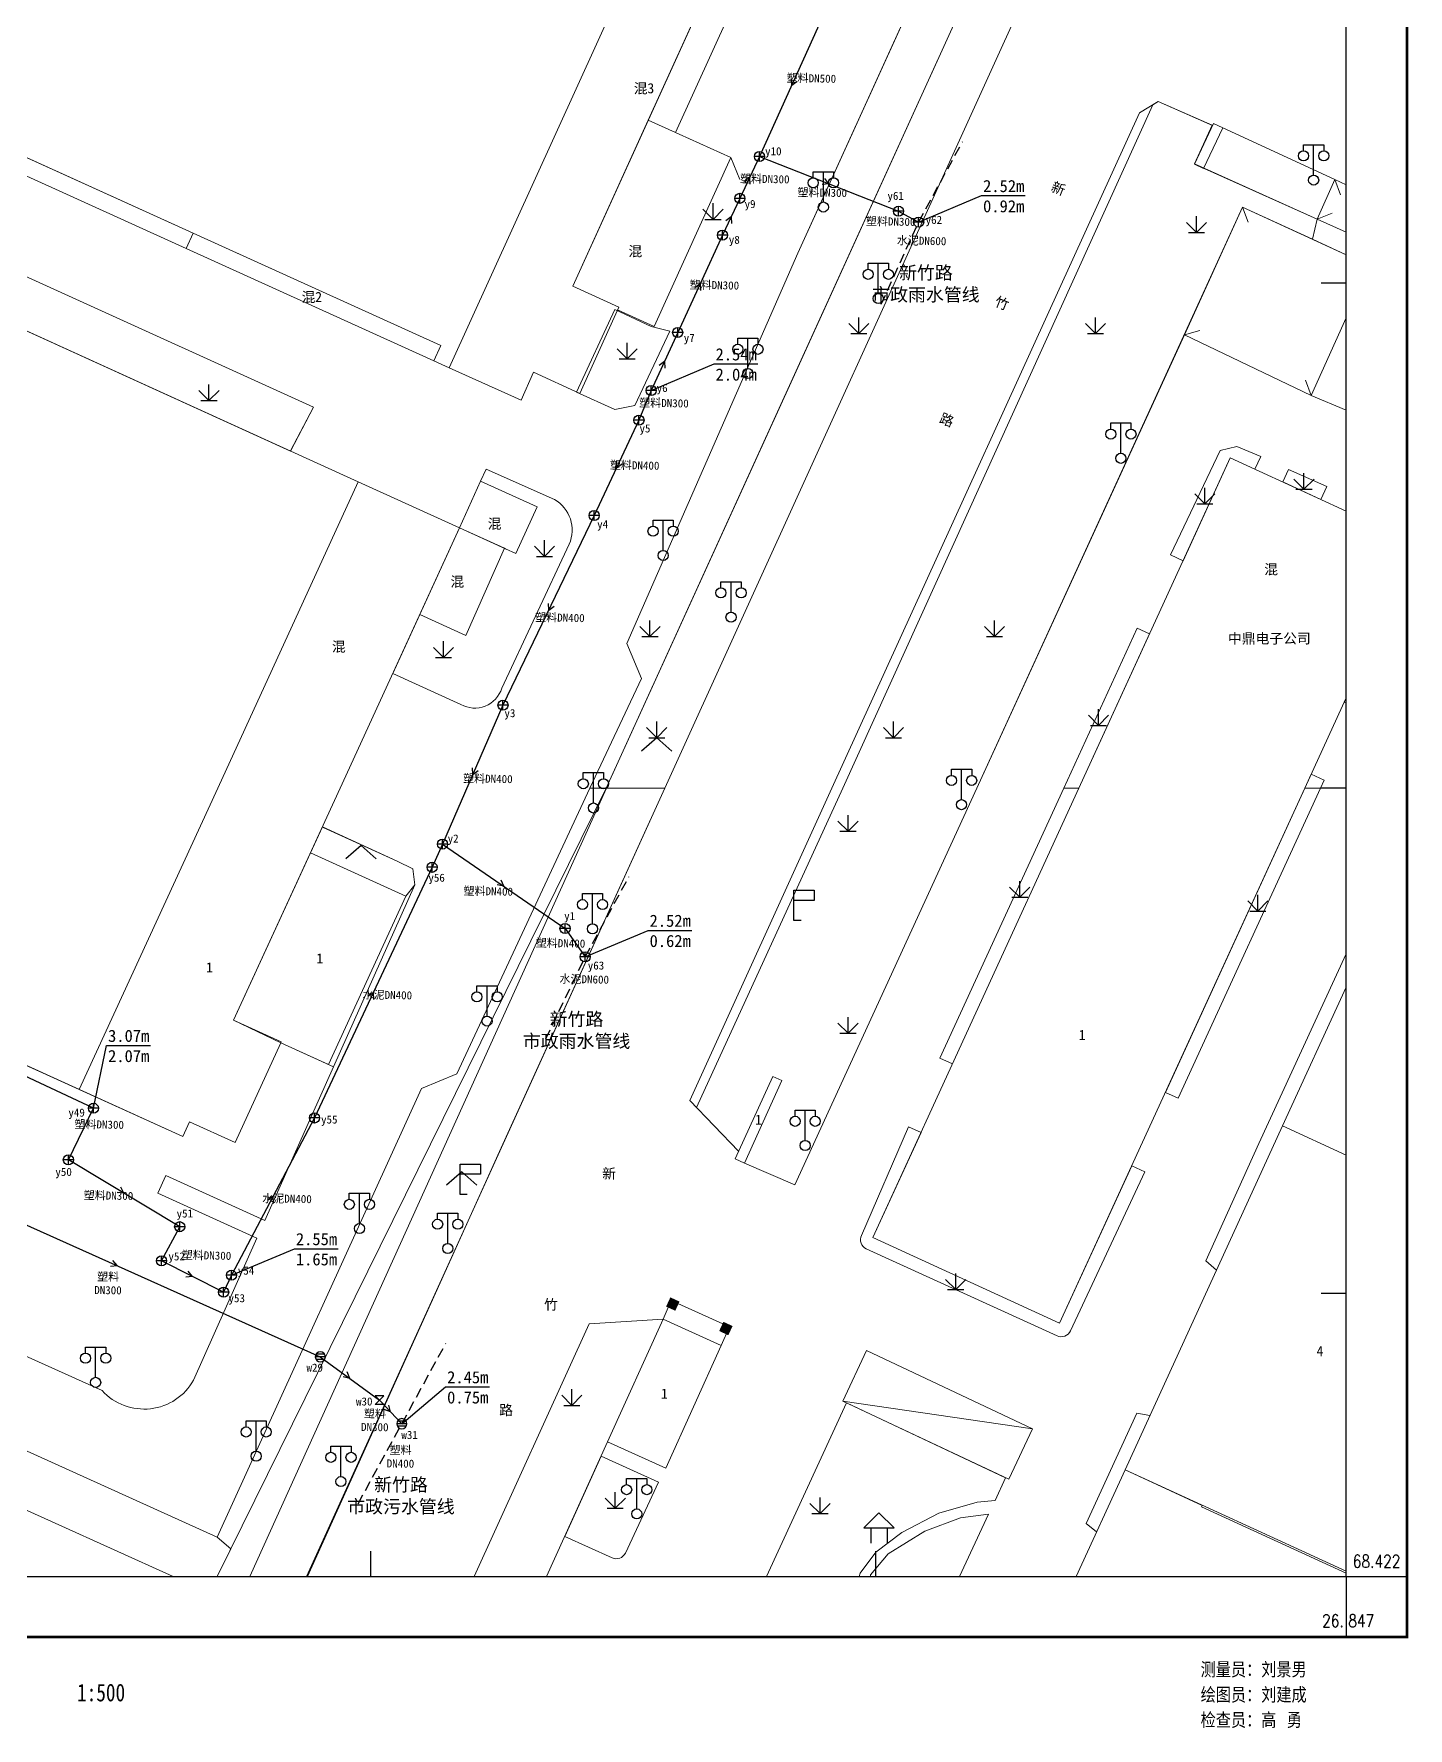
# Model space of a CAD drawing. Extents: x 26591 to 26853, y 68406 to 68763.
# Drawn here: x 26716.7 to 26852.7, y 68407 to 68574.7 of the extents above; entities that cross this region are included whole.
import ezdxf
from ezdxf.enums import TextEntityAlignment as Align

# ---------------------------------------------------------------- set-up
doc = ezdxf.new("R2010")
doc.units = 0
doc.header["$LTSCALE"] = 0.5
doc.linetypes.add('X5', pattern=[3, 2, -1])
doc.layers.get('0').update_dxf_attribs({"linetype": 'CONTINUOUS'})
for name, color, linetype in [('DX', 251, 'CONTINUOUS'), ('TK', 7, 'CONTINUOUS'), ('WS', 1, 'CONTINUOUS'), ('WSZDH', 246, 'CONTINUOUS'), ('WSZJ', 6, 'CONTINUOUS'), ('YS', 5, 'CONTINUOUS'), ('YSZDH', 160, 'CONTINUOUS'), ('YSZJ', 180, 'CONTINUOUS')]:
    doc.layers.add(name, color=color, linetype=linetype)
doc.styles.add('HZ', font='rs.shx', dxfattribs={"width": 0.8, "bigfont": 'hztxt.shx'})
doc.styles.add('宋体', font='')
doc.styles.get('宋体').set_extended_font_data('SimSun')

# ---------------------------------------------------------------- blocks, each defined once
blk = doc.blocks.new('352101')
for p, q in [((-1, 2.9), (-1, 3.5)), ((-1, 3.5), (1, 3.5)), ((0, 0.5), (0, 3.5)), ((1, 3.5), (1, 2.9))]:
    blk.add_line(p, q)
for centre in [(-1, 2.4), (1, 2.4), (0, 0)]:
    blk.add_circle(centre, 0.5)
blk = doc.blocks.new('953011')
for p, q in [((-1, 1), (0, 0)), ((-0.8, 0), (0.8, 0)), ((0, 0), (0, 1.6)), ((0, 0), (1, 1))]:
    blk.add_line(p, q)
blk = doc.blocks.new('943001')
for p, q in [((0, 0), (-1.5, -1.32)), ((1.5, -1.32), (0, 0))]:
    blk.add_line(p, q)
blk = doc.blocks.new('GC076')
for p, q in [((0, 3), (2, 3)), ((0, 0), (0, 3)), ((2, 2), (0, 2)), ((2, 3), (2, 2)), ((0.7, 0), (0, 0))]:
    blk.add_line(p, q)
blk = doc.blocks.new('gc100')
for p, q in [((0, 3), (-1.5, 1.5)), ((1.5, 1.5), (0, 3)), ((-1.5, 1.5), (1.5, 1.5)), ((-0.8, 1.5), (-0.8, 0)), ((0.8, 1.5), (0.8, 0))]:
    blk.add_line(p, q)
blk = doc.blocks.new('GC002')
at = {"const_width": 1}
blk.add_lwpolyline([(-0.5, 0), (0.5, 0)], dxfattribs=at)
blk = doc.blocks.new('A$C697D6A6E')
at = {"linetype": 'Continuous'}
for p, q in [((2, 1), (0, 1)), ((1, 0), (1, 2))]:
    blk.add_line(p, q, dxfattribs=at)
blk.add_circle((1, 1), 1)
blk = doc.blocks.new('YSJ')
at = {"linetype": 'Continuous'}
blk.add_blockref('A$C697D6A6E', (-1, -1), dxfattribs=at)
blk = doc.blocks.new('PSYJ')
at = {"linetype": 'Continuous'}
for p, q in [((0.87, 0.5), (-0.87, 0.5)), ((1, 0), (-1, 0)), ((0.87, -0.5), (-0.87, -0.5))]:
    blk.add_line(p, q, dxfattribs=at)
at = {"linetype": 'Continuous', "flags": 128}
blk.add_lwpolyline([(-1, 0, 1), (1, 0, 1), (-1, 0, 1.572674)], format="xyb", dxfattribs=at)
blk = doc.blocks.new('A$C5EF8434D')
at = {"layer": 'WS', "linetype": 'Continuous'}
for p, q in [((0.87, 0.87), (0, 0.87)), ((0, 0.87), (0.87, 0)), ((0, 0), (0.87, 0.87)), ((0.87, 0), (0, 0))]:
    blk.add_line(p, q, dxfattribs=at)
blk = doc.blocks.new('新块')
at = {"layer": 'WS', "linetype": 'Continuous'}
for q in [(28733.01, 66304.67, 2.88), (28733, 66303.77, 2.88)]:
    blk.add_line((28732.11, 66304.24, 2.88), q, dxfattribs=at)
blk = doc.blocks.new('新块1')
at = {"layer": 'YS', "linetype": 'Continuous'}
for q in [(31357.87, 73630.72), (31358.74, 73630.74)]:
    blk.add_line((31358.33, 73629.91, 2.48), q, dxfattribs=at)

msp = doc.modelspace()

# ---------------------------------------------------------------- linework, layer by layer
at = {"layer": 'DX', "color": 8, "linetype": 'Continuous', "lineweight": 18}
for p, q in [((26773.31, 68500), (26846.56, 68661)), ((26813.13, 68598.83), (26792.26, 68552.94)), ((26845.41, 68560.23), (26845.98, 68558.73)), ((26836.29, 68557.52), (26836.86, 68556.03)), ((26843.67, 68556.33), (26845.17, 68556.9)), ((26792.26, 68552.94), (26775.35, 68514.31)), ((26830.53, 68544.87), (26832.07, 68545.31)), ((26843.08, 68538.88), (26842.53, 68540.38)), ((26775.35, 68514.31), (26776.79, 68510.84)), ((26776.79, 68510.84), (26771.69, 68500)), ((26771.69, 68500), (26773.31, 68500)), ((26815.51, 68436.6), (26796.72, 68439.33))]:
    msp.add_line(p, q, dxfattribs=at)
at = {"layer": 'DX', "color": 8, "linetype": 'Continuous', "lineweight": 18, "flags": 128}
for points in [[(26792.26, 68552.94), (26844.12, 68666.83), (26831.48, 68672.63), (26721.93, 68722.28)], [(26846.56, 68661), (26791.62, 68540.2), (26773.31, 68500), (26779.1, 68500), (26846.56, 68648.32)], [(26773.31, 68500), (26791.62, 68540.2), (26846.56, 68661)], [(26779.1, 68500), (26846.56, 68648.32)], [(26787.39, 68580.81), (26780.15, 68564.91)], [(26698.71, 68568.38), (26731.73, 68553.42)], [(26795.64, 68500), (26826.08, 68566.84), (26827.95, 68567.97), (26833.33, 68565.59)], [(26827.42, 68567.65), (26796.74, 68500)], [(26834.33, 68565.37), (26845.41, 68560.23)], [(26785.64, 68562.41), (26786.54, 68560.23)], [(26689.01, 68557.54), (26691.8, 68561.57), (26744.33, 68537.71), (26742.07, 68533.38)], [(26843.67, 68556.33), (26831.52, 68561.77)], [(26846.56, 68559.71), (26845.41, 68560.23), (26843.67, 68556.33), (26846.56, 68555.04)], [(26846.56, 68552.8), (26836.29, 68557.52), (26830.53, 68544.87), (26843.08, 68538.88), (26846.56, 68546.57)], [(26846.56, 68555.04), (26843.67, 68556.33), (26843.2, 68554.35), (26846.56, 68552.8)], [(26792.26, 68552.94), (26775.35, 68514.31), (26776.79, 68510.84), (26771.69, 68500)], [(26777.76, 68545.71), (26779.59, 68545.22), (26776.15, 68537.88), (26774.16, 68537.48), (26770.38, 68539.2)], [(26846.56, 68546.57), (26843.08, 68538.88), (26846.56, 68537.43)], [(26810, 68500), (26830.53, 68544.87)], [(26846.56, 68537.43), (26843.08, 68538.88)], [(26838.1, 68532.82), (26835.71, 68533.81), (26834.07, 68533.41), (26829.16, 68523.08), (26830.4, 68522.51)], [(26838.1, 68532.82), (26837.52, 68531.57)], [(26844.63, 68529.85), (26840.85, 68531.53), (26840.28, 68530.31)], [(26844.63, 68529.85), (26844.04, 68528.58)], [(26825.86, 68515.84), (26818.59, 68500)], [(26825.86, 68515.84), (26827.08, 68515.28)], [(26846.56, 68508.95), (26846.36, 68508.51), (26846.56, 68508.42)], [(26846.56, 68508.42), (26846.36, 68508.51)], [(26843.09, 68501.39), (26844.38, 68500.8), (26844.01, 68500)], [(26659.67, 68500), (26664.34, 68497.86), (26697.35, 68482.86), (26696.64, 68481.31), (26721.15, 68470.17), (26734.85, 68500)], [(26734.85, 68500), (26721.15, 68470.17), (26731.39, 68465.52), (26732.06, 68466.97), (26736.58, 68464.92), (26741.11, 68474.79), (26736.42, 68477.03), (26746.97, 68500)], [(26773.31, 68500), (26734.8, 68421.98)], [(26743.63, 68421.98), (26779.1, 68500), (26773.31, 68500), (26734.8, 68421.98)], [(26738.04, 68421.98), (26773.34, 68500)], [(26762.76, 68464.03), (26779.1, 68500)], [(26795.64, 68500), (26781.6, 68469.09), (26786.39, 68464.06)], [(26782.24, 68468.41), (26796.74, 68500)], [(26796.74, 68500), (26782.24, 68468.41)], [(26786.98, 68462.9), (26791.98, 68460.74), (26810, 68500)], [(26820.08, 68500), (26799.71, 68455.53), (26818.19, 68447.04), (26842.46, 68500)], [(26818.59, 68500), (26806.34, 68473.29), (26807.58, 68472.72)], [(26818.59, 68500), (26806.34, 68473.29), (26807.58, 68472.72)], [(26828.66, 68469.89), (26829.93, 68469.31), (26844.01, 68500)], [(26846.56, 68483.61), (26837.91, 68464.83), (26835.26, 68458.99), (26832.67, 68453.23), (26833.71, 68452.28)], [(26846.56, 68480.32), (26840.26, 68466.57), (26846.56, 68463.68)], [(26846.56, 68463.68), (26840.26, 68466.57), (26824.66, 68432.52), (26846.56, 68422.49)], [(26743.73, 68421.98), (26762.76, 68464.03)], [(26789.16, 68421.98), (26797.08, 68439.16)], [(26798.34, 68421.98), (26798.44, 68422.29), (26800, 68424.38), (26802.57, 68426.33), (26806.24, 68428.26), (26810.03, 68429.34), (26811.79, 68429.5), (26812.84, 68431.75), (26797.08, 68439.16), (26789.16, 68421.98)], [(26689.52, 68421.98), (26694.18, 68432.22), (26693.09, 68432.8), (26695.36, 68437.81), (26730.45, 68421.98)], [(26689.52, 68421.98), (26694.18, 68432.22), (26693.09, 68432.8), (26695.36, 68437.81), (26730.45, 68421.98)], [(26827.13, 68437.91), (26825.83, 68438.13), (26820.82, 68427.22), (26821.84, 68426.4)], [(26812.84, 68431.75), (26811.79, 68429.5), (26810.03, 68429.34), (26806.24, 68428.26), (26802.57, 68426.33), (26800, 68424.38), (26798.44, 68422.29), (26798.34, 68421.98)], [(26819.82, 68421.98), (26824.66, 68432.52), (26832.31, 68429.02), (26832.24, 68428.87), (26846.56, 68422.3)], [(26799.45, 68421.98), (26799.47, 68422.15), (26801.22, 68424.21), (26804.86, 68426.47), (26808.39, 68427.77), (26811.16, 68428.15), (26808.29, 68421.98)], [(26808.29, 68421.98), (26811.16, 68428.15), (26808.39, 68427.77), (26804.86, 68426.47), (26801.22, 68424.21), (26799.47, 68422.15), (26799.45, 68421.98)]]:
    msp.add_lwpolyline(points, dxfattribs=at)
for points in [[(26674.12, 68592.86), (26670.34, 68584.53), (26674.93, 68582.45), (26673.69, 68579.72), (26681.95, 68575.98), (26682.63, 68577.49), (26756.94, 68543.82), (26756.25, 68542.3), (26757.76, 68541.62), (26783.07, 68597.24), (26779.83, 68598.72), (26781.9, 68603.27), (26709.86, 68636.05), (26707.91, 68631.74), (26699.7, 68635.47), (26697.76, 68631.19), (26697.34, 68631.38), (26689.87, 68614.9), (26690.75, 68614.5), (26687.35, 68607.01), (26686.47, 68607.41), (26678.9, 68590.7)], [(26757.76, 68541.62), (26764.88, 68538.41), (26766.1, 68541.16), (26770.69, 68539.08), (26774.56, 68547.62), (26770, 68549.7), (26788.32, 68589.98), (26792.83, 68587.93), (26796.74, 68596.52), (26781.9, 68603.27), (26779.83, 68598.72), (26783.07, 68597.24)], [(26801.32, 68592.08), (26801.64, 68593.84), (26799.88, 68596.68), (26784.55, 68603.63), (26783.96, 68602.33), (26796.74, 68596.52), (26792.83, 68587.93), (26788.32, 68589.98), (26777.47, 68566.13), (26780.15, 68564.91), (26787.39, 68580.81), (26789.45, 68579.88), (26791.4, 68579.06), (26794.32, 68579.47), (26795.99, 68580.54)], [(26699.39, 68569.9), (26698.71, 68568.38), (26731.73, 68553.42), (26732.42, 68554.93)], [(26770, 68549.7), (26774.56, 68547.62), (26774.44, 68547.35), (26778.04, 68545.71), (26785.64, 68562.41), (26777.47, 68566.13)], [(26831.52, 68561.77), (26832.44, 68561.35), (26834.33, 68565.37), (26833.41, 68565.78)], [(26691.8, 68561.57), (26688.99, 68557.51), (26742.06, 68533.36), (26744.33, 68537.71)], [(26732.42, 68554.93), (26731.73, 68553.42), (26756.25, 68542.3), (26756.94, 68543.82)], [(26770.38, 68539.2), (26774.16, 68537.48), (26776.15, 68537.88), (26779.59, 68545.22), (26777.76, 68545.71), (26774.16, 68547.39)], [(26835.07, 68532.7), (26837.52, 68531.57), (26838.1, 68532.82), (26835.71, 68533.81), (26834.07, 68533.41), (26829.16, 68523.08), (26830.4, 68522.51)], [(26840.85, 68531.53), (26840.28, 68530.31), (26844.04, 68528.58), (26844.63, 68529.85)], [(26760.88, 68530.39), (26766.46, 68527.84), (26764.36, 68523.22), (26763.33, 68523.69), (26758.78, 68525.76)], [(26758.78, 68525.76), (26763.23, 68523.74), (26759.42, 68515.1), (26754.87, 68517.18)], [(26818.59, 68500), (26825.86, 68515.84), (26827.08, 68515.28), (26820.08, 68500)], [(26844.01, 68500), (26844.38, 68500.8), (26843.09, 68501.39), (26842.46, 68500)], [(26844.01, 68500), (26829.93, 68469.31), (26828.66, 68469.89), (26842.46, 68500)], [(26745.21, 68496.16), (26752.62, 68492.77), (26754.18, 68492.01), (26754.38, 68490.43), (26753.48, 68489.32), (26744.04, 68493.61)], [(26744.04, 68493.61), (26753.48, 68489.32), (26745.82, 68472.64), (26741.11, 68474.79), (26741.15, 68474.88), (26736.42, 68477.03)], [(26799.07, 68444.33), (26815.51, 68436.6), (26813.16, 68431.6), (26796.72, 68439.33)]]:
    msp.add_lwpolyline(points, close=True, dxfattribs=at)
at = {"layer": 'DX', "color": 8, "linetype": 'Continuous', "lineweight": 18}
for points in [[(26810, 68500), (26836.29, 68557.52), (26843.2, 68554.35), (26843.67, 68556.33), (26831.53, 68561.78), (26833.29, 68565.61), (26827.95, 68567.97), (26827.42, 68567.65), (26796.74, 68500)], [(26734.85, 68500), (26748.77, 68530.31), (26688.22, 68557.86)], [(26846.56, 68527.42), (26835.07, 68532.7), (26820.08, 68500)], [(26746.97, 68500), (26758.78, 68525.76), (26748.77, 68530.31), (26734.85, 68500)], [(26746.97, 68500), (26758.78, 68525.76), (26748.77, 68530.31), (26734.85, 68500)], [(26842.46, 68500), (26846.56, 68508.95)]]:
    msp.add_lwpolyline(points, dxfattribs=at)
at = {"layer": 'DX', "color": 8, "linetype": 'Continuous', "lineweight": 18, "flags": 128}
for points in [[(26769.64, 68524.15, 0.382109), (26768.18, 68528.58), (26761.42, 68531.58), (26760.88, 68530.39), (26766.46, 68527.84), (26764.36, 68523.22), (26763.33, 68523.69), (26763.23, 68523.74), (26759.42, 68515.1), (26754.87, 68517.18), (26752.2, 68511.34), (26758.92, 68508.29, 0.480216), (26762.97, 68509.9)], [(26746.32, 68472.41), (26739.53, 68457.21), (26729.71, 68461.67), (26728.92, 68459.91), (26738.74, 68455.45), (26732.47, 68441.42, -0.511645), (26723.41, 68440.38), (26698.85, 68451.45, 0.376086), (26692.87, 68479.87), (26694.07, 68482.48), (26731.39, 68465.52), (26732.06, 68466.97), (26736.58, 68464.92), (26741.11, 68474.79)], [(26799.71, 68455.53), (26804.47, 68465.91), (26803.24, 68466.48), (26798.56, 68455.74, 0.415084), (26799.05, 68454.42), (26817.93, 68445.79, 0.413777), (26819.26, 68446.29), (26826.61, 68462.04), (26825.33, 68462.63), (26818.19, 68447.04)], [(26778.49, 68431.3), (26772.8, 68433.88), (26769.2, 68425.94), (26773.89, 68423.82, 0.410511), (26775.2, 68424.3)]]:
    msp.add_lwpolyline(points, format="xyb", close=True, dxfattribs=at)
for points in [[(26761.42, 68531.58), (26768.18, 68528.58, -0.382109), (26769.64, 68524.15), (26762.97, 68509.9, -0.480216), (26758.92, 68508.29), (26752.2, 68511.34)], [(26771.69, 68500), (26758.53, 68471.74), (26755.01, 68470.27), (26734.8, 68425.86), (26694.33, 68444.18, -0.07565), (26679.16, 68441.07)], [(26692.87, 68479.87, -0.376086), (26698.85, 68451.45), (26723.41, 68440.38, 0.511645), (26732.47, 68441.42), (26738.74, 68455.45), (26728.92, 68459.91), (26729.71, 68461.67), (26739.53, 68457.21), (26746.32, 68472.41)], [(26734.8, 68421.98), (26736.14, 68424.7), (26734.8, 68425.86), (26694.33, 68444.18, -0.07565), (26679.16, 68441.07), (26677.29, 68437.05), (26673.26, 68438.92), (26671.05, 68438.89), (26669.47, 68435.81), (26686.92, 68427.72), (26688.42, 68423.58), (26687.82, 68421.98)]]:
    msp.add_lwpolyline(points, format="xyb", dxfattribs=at)
for points, elevation in [([(26746.32, 68472.41), (26754.38, 68490.43), (26754.18, 68492.01), (26752.62, 68492.77), (26745.3, 68496.12)], 0.22), ([(26778.93, 68447.43), (26779.74, 68449.29), (26785.52, 68446.68), (26784.68, 68444.83)], 2.47), ([(26778.93, 68447.43), (26771.62, 68446.97), (26760.24, 68421.98)], 2.47), ([(26767.4, 68421.98), (26773.44, 68435.29), (26778.93, 68447.43), (26771.62, 68446.97), (26760.24, 68421.98)], 2.47)]:
    msp.add_lwpolyline(points, dxfattribs=dict(at, elevation=elevation))
for points, elevation in [([(26789.79, 68471.47), (26786.07, 68463.32), (26786.98, 68462.9), (26790.7, 68471.06)], 3.08), ([(26784.68, 68444.83), (26778.93, 68447.43), (26773.45, 68435.31), (26779.2, 68432.71)], 2.47)]:
    msp.add_lwpolyline(points, close=True, dxfattribs=dict(at, elevation=elevation))
for points, elevation in [([(26804.47, 68465.91), (26803.24, 68466.48), (26798.56, 68455.74, 0.415084), (26799.05, 68454.42), (26817.93, 68445.79, 0.413777), (26819.26, 68446.29), (26826.61, 68462.04), (26825.33, 68462.63)], 1.06), ([(26769.2, 68425.94), (26773.89, 68423.82, 0.410511), (26775.2, 68424.3), (26778.49, 68431.3), (26772.8, 68433.88)], 2.47)]:
    msp.add_lwpolyline(points, format="xyb", dxfattribs=dict(at, elevation=elevation))
at = {"layer": 'TK', "linetype": 'Continuous'}
for p, q in [((26846.56, 68550), (26844.06, 68550)), ((26846.56, 68500), (26844.06, 68500)), ((26846.56, 68450), (26844.06, 68450)), ((26750, 68421.98), (26750, 68424.48)), ((26800, 68421.98), (26800, 68424.48)), ((26846.56, 68421.98), (26852.56, 68421.98)), ((26846.56, 68421.98), (26846.56, 68415.98))]:
    msp.add_line(p, q, dxfattribs=at)
at = {"layer": 'TK', "linetype": 'Continuous', "flags": 128}
msp.add_lwpolyline([(26594.06, 68415.98, 0.25, 0.25, 0), (26852.56, 68415.98, 0.25, 0.25, 0), (26852.56, 68749.98, 0.25, 0.25, 0), (26594.06, 68749.98, 0.25, 0.25, 0)], format="xyseb", close=True, dxfattribs=at)
msp.add_lwpolyline([(26600.06, 68421.98), (26846.56, 68421.98), (26846.56, 68743.98), (26600.06, 68743.98)], close=True, dxfattribs=at)
at = {"layer": 'WS', "linetype": 'Continuous'}
for p, q in [((26704.84, 68461.72), (26745.01, 68443.72)), ((26745.01, 68443.72), (26750.87, 68439.42)), ((26750.87, 68439.42), (26753.08, 68437.1))]:
    msp.add_line(p, q, dxfattribs=at)
at = {"layer": 'WS', "linetype": 'X5'}
for p, q in [((26753.08, 68437.1), (26757.42, 68445.03)), ((26748.75, 68429.18), (26753.08, 68437.1))]:
    msp.add_line(p, q, dxfattribs=at)
at = {"layer": 'WSZJ', "linetype": 'Continuous'}
for p, q in [((26753.08, 68437.1), (26757.41, 68440.75, 2.14)), ((26757.41, 68440.75, 2.14), (26761.75, 68440.75, 2.14))]:
    msp.add_line(p, q, dxfattribs=at)
at = {"layer": 'YS', "linetype": 'Continuous'}
for p, q in [((26794.86, 68576.62), (26788.47, 68562.52)), ((26788.47, 68562.52), (26786.53, 68558.38)), ((26788.47, 68562.52), (26802.24, 68557.1)), ((26786.53, 68558.38), (26784.81, 68554.74)), ((26802.24, 68557.1), (26804.23, 68556.03)), ((26784.81, 68554.74), (26780.38, 68545.1)), ((26780.38, 68545.1), (26777.76, 68539.36)), ((26777.76, 68539.36), (26776.55, 68536.43)), ((26776.55, 68536.43), (26772.12, 68526.99)), ((26772.12, 68526.99), (26763.09, 68508.22)), ((26763.09, 68508.22), (26757.1, 68494.47)), ((26757.1, 68494.47), (26756.07, 68492.17)), ((26757.1, 68494.47), (26769.23, 68486.11)), ((26756.07, 68492.17), (26744.43, 68467.36)), ((26769.23, 68486.11), (26771.23, 68483.31)), ((26722.55, 68468.32), (26700.79, 68478.53)), ((26720.07, 68463.22), (26722.55, 68468.32)), ((26744.43, 68467.36), (26736.21, 68451.79)), ((26731.09, 68456.6), (26720.07, 68463.22)), ((26729.3, 68453.22), (26731.09, 68456.6)), ((26735.44, 68450.12), (26729.3, 68453.22)), ((26736.21, 68451.79), (26735.44, 68450.12))]:
    msp.add_line(p, q, dxfattribs=at)
at = {"layer": 'YS', "linetype": 'X5'}
for p, q in [((26804.23, 68556.03), (26808.56, 68563.96)), ((26800.52, 68547.89), (26804.23, 68556.03)), ((26771.23, 68483.31), (26775.56, 68491.23)), ((26767.33, 68475.19), (26771.23, 68483.31))]:
    msp.add_line(p, q, dxfattribs=at)
at = {"layer": 'YSZJ', "linetype": 'Continuous'}
for p, q in [((26804.23, 68556.03), (26810.45, 68558.65, -4.67)), ((26810.45, 68558.65, -4.67), (26814.79, 68558.65, -4.67)), ((26777.76, 68539.36), (26783.98, 68541.99, -4.67)), ((26783.98, 68541.99, -4.67), (26788.32, 68541.99, -4.67)), ((26771.23, 68483.31), (26777.45, 68485.93, -4.67)), ((26777.45, 68485.93, -4.67), (26781.79, 68485.93, -4.67)), ((26722.55, 68468.32), (26723.85, 68474.54, -4.67)), ((26723.85, 68474.54, -4.67), (26728.19, 68474.54, -4.67)), ((26736.21, 68451.79), (26742.44, 68454.42, -4.67)), ((26742.44, 68454.42, -4.67), (26746.77, 68454.42, -4.67))]:
    msp.add_line(p, q, dxfattribs=at)

# ---------------------------------------------------------------- block references
at = {"layer": 'DX', "color": 8, "linetype": 'Continuous', "lineweight": 18}
for name, p in [('352101', (26843.33, 68560.19, 0.88)), ('352101', (26794.8, 68557.52, 0.62)), ('953011', (26783.88, 68556.3)), ('953011', (26831.74, 68555)), ('352101', (26800.24, 68548.46)), ('953011', (26798.31, 68545)), ('953011', (26821.74, 68545)), ('953011', (26775.38, 68542.48)), ('352101', (26787.33, 68541.04, 0.62)), ('352101', (26787.33, 68541.04, 1.41)), ('953011', (26733.99, 68538.36)), ('352101', (26824.25, 68532.65, 0.62)), ('352101', (26824.25, 68532.65, 4.61)), ('953011', (26842.37, 68529.59)), ('953011', (26832.56, 68528.14)), ('352101', (26778.94, 68523.04, 0.62)), ('352101', (26778.94, 68523.04, 1.53)), ('953011', (26767.2, 68522.94)), ('352101', (26785.66, 68516.93, 2.13)), ('953011', (26777.64, 68515)), ('953011', (26811.74, 68515)), ('953011', (26757.2, 68512.94)), ('953011', (26822.04, 68506.22)), ('953011', (26778.31, 68505)), ('953011', (26801.74, 68505)), ('943001', (26778.31, 68505)), ('352101', (26772.04, 68498.04, 0.22)), ('352101', (26808.48, 68498.37, 4.62)), ('953011', (26797.24, 68495.74)), ('943001', (26749.04, 68494.32)), ('953011', (26814.24, 68489.2)), ('352101', (26771.95, 68486.08)), ('GC076', (26791.89, 68486.9)), ('953011', (26837.81, 68487.84)), ('352101', (26761.51, 68476.95, 0.22)), ('953011', (26797.24, 68475.74)), ('352101', (26793, 68464.63, 4.63)), ('943001', (26759, 68462.04)), ('GC076', (26758.85, 68459.8)), ('352101', (26748.88, 68456.41, 0.22)), ('352101', (26757.62, 68454.44, -0.12)), ('953011', (26807.9, 68450.38)), ('352101', (26722.77, 68441.19, 1.31)), ('953011', (26769.9, 68438.91)), ('352101', (26738.66, 68433.88, 0.22)), ('352101', (26747.05, 68431.37)), ('352101', (26776.33, 68428.17, 4.54)), ('953011', (26774.2, 68428.73)), ('953011', (26794.47, 68428.2)), ('gc100', (26800.3, 68425.29, 5.36))]:
    msp.add_blockref(name, p, dxfattribs=at)
at = {"layer": 'DX', "color": 8, "linetype": 'Continuous', "lineweight": 18, "rotation": 335.2606336416601}
for p in [(26779.9, 68448.94), (26785.15, 68446.52)]:
    msp.add_blockref('GC002', p, dxfattribs=at)
at = {"layer": 'WS', "linetype": 'Continuous', "zscale": 0.6977162419094611}
for p, xscale, yscale, rotation in [((62117.79, 104360.28, -2.01), 0.697716241832978, 0.6977162418846774, 158.8424834537053), ((71179.61, 92270.83, -2.01), 0.6977162418334796, 0.6977162418858004, 141.634098049938), ((73980.29, 86087.43, -2.01), 0.697716241830985, 0.6977162418856321, 133.9195480621375)]:
    msp.add_blockref('新块', p, dxfattribs=dict(at, xscale=xscale, yscale=yscale, rotation=rotation))
at = {"layer": 'WS', "xscale": 0.5, "yscale": 0.5, "zscale": 0.5}
for p in [(26745.01, 68443.72), (26753.08, 68437.1)]:
    msp.add_blockref('PSYJ', p, dxfattribs=at)
at = {"layer": 'WS', "linetype": 'Continuous'}
msp.add_blockref('A$C5EF8434D', (26750.43, 68438.99), dxfattribs=at)
at = {"layer": 'YS', "linetype": 'Continuous', "zscale": 0.7200000000000006}
for p, xscale, yscale, rotation in [((-17312.28, 31488.01, -1.79), 0.7199999999192909, 0.7199999999456281, 333.1250604492736), ((70891.45, 105642.01, -1.79), 0.7199999999192909, 0.7199999999429565, 153.1250604492736), ((65706.4, 26061.21, -1.79), 0.7199999999137702, 0.7199999999432019, 65.54545164716049), ((70889.62, 105638.12, -1.79), 0.7199999999192909, 0.7199999999429565, 153.1250604492736), ((70886.55, 105631.49, -1.79), 0.7199999999192909, 0.7199999999429565, 153.1250604492736), ((70883.02, 105623.8, -1.79), 0.7199999999192909, 0.7199999999429565, 153.1250604492736), ((-17329.61, 31450.14, -1.79), 0.7199999999192909, 0.7199999999456281, 333.1250604492736), ((-17336.34, 31436.04, -1.79), 0.7199999999192909, 0.7199999999456281, 333.1250604492736), ((-17343.85, 31419.79, -1.79), 0.7199999999192909, 0.7199999999456281, 333.1250604492736), ((51549.07, 16472.41, -1.79), 0.7199999999127613, 0.7199999999428186, 48.54597220930768), ((71696.75, 104535.46, -1.79), 0.7199999999126326, 0.7199999999432372, 151.8050192799055), ((56981.33, 19421.25, -1.79), 0.7199999999136713, 0.7199999999427442, 54.74238466037819), ((71686.82, 104515.27, -1.79), 0.7199999999126326, 0.7199999999432365, 151.8050192799055), ((65643.41, 25953.07, -1.79), 0.7199999999137702, 0.7199999999431981, 65.54545164716049)]:
    msp.add_blockref('新块1', p, dxfattribs=dict(at, xscale=xscale, yscale=yscale, rotation=rotation))
at = {"layer": 'YS', "color": 5, "xscale": 0.5, "yscale": 0.5, "zscale": 0.5}
for p in [(26788.47, 68562.52), (26786.53, 68558.38), (26802.24, 68557.1), (26804.23, 68556.03), (26784.81, 68554.74), (26780.38, 68545.1), (26777.76, 68539.36), (26776.55, 68536.43), (26772.12, 68526.99), (26763.09, 68508.22), (26757.1, 68494.47), (26756.07, 68492.17), (26769.23, 68486.11), (26771.23, 68483.31), (26722.55, 68468.32), (26744.43, 68467.36), (26720.07, 68463.22), (26731.09, 68456.6), (26729.3, 68453.22), (26736.21, 68451.79), (26735.44, 68450.12)]:
    msp.add_blockref('YSJ', p, dxfattribs=at)

# ---------------------------------------------------------------- texts
at = {"layer": 'DX', "color": 8, "linetype": 'Continuous', "lineweight": 18, "style": '宋体'}
for s, p in [('混', (26776.72, 68569.27)), ('3', (26777.72, 68569.27)), ('混', (26776.19, 68553.15)), ('混', (26743.84, 68548.62)), ('2', (26744.84, 68548.62)), ('混', (26762.26, 68526.18)), ('混', (26839.12, 68521.67)), ('混', (26758.57, 68520.45)), ('中鼎电子公司', (26838.95, 68514.83)), ('混', (26746.84, 68514.02)), ('1', (26744.95, 68483.15)), ('1', (26734.03, 68482.26)), ('1', (26820.41, 68475.58)), ('1', (26788.38, 68467.19)), ('新', (26773.59, 68461.88)), ('竹', (26767.84, 68448.91)), ('4', (26843.95, 68444.28)), ('1', (26779.06, 68440.07)), ('路', (26763.4, 68438.47))]:
    msp.add_text(s, height=1, dxfattribs=at).set_placement(p, align=Align.MIDDLE)
for s, p in [('新', (26818.07, 68559.38)), ('竹', (26812.48, 68548.02)), ('路', (26807.03, 68536.47))]:
    msp.add_text(s, height=1, rotation=338.1514, dxfattribs=at).set_placement(p, align=Align.MIDDLE)
at = {"layer": 'TK', "linetype": 'Continuous', "width": 0.8}
for s, height, style, p in [('68.422', 1.25, 'HZ', (26849.56, 68423.48)), ('1:500', 1.75, '宋体', (26723.31, 68410.48))]:
    msp.add_text(s, height=height, dxfattribs=dict(at, style=style)).set_placement(p, align=Align.MIDDLE)
at = {"layer": 'TK', "linetype": 'Continuous', "style": 'HZ', "width": 0.8}
msp.add_text('26.', height=1.25, dxfattribs=at).set_placement((26846.31, 68417.6), align=Align.MIDDLE_RIGHT)
msp.add_text('847', height=1.25, dxfattribs=at).set_placement((26846.76, 68417.6), align=Align.MIDDLE_LEFT)
at = {"layer": 'TK', "linetype": 'Continuous', "style": 'HZ'}
for s, p in [('测量员：刘景男', (26832.14, 68412.73)), ('绘图员：刘建成', (26832.14, 68410.23)), ('检查员：高 勇', (26832.14, 68407.73))]:
    msp.add_text(s, height=1.5, dxfattribs=at).set_placement(p, align=Align.MIDDLE_LEFT)
at = {"layer": 'WSZDH', "linetype": 'Continuous', "style": '宋体'}
for s, p in [('w29', (26743.64, 68442.25, 3.3)), ('w30', (26748.54, 68438.9, 3.3)), ('w31', (26753.03, 68435.59, 3.3))]:
    msp.add_text(s, height=0.8, dxfattribs=at).set_placement(p)
at = {"layer": 'WSZJ', "linetype": 'Continuous', "char_height": 0.8, "width": 5.0044, "attachment_point": 2, "rotation": 359.3945, "style": '宋体'}
for s, insert in [('塑料\\PDN300', (26724.01, 68452.05, 2.93)), ('塑料\\PDN300', (26750.42, 68438.5, 2.93)), ('塑料\\PDN400', (26752.96, 68434.89, 2.93))]:
    msp.add_mtext(s, dxfattribs=dict(at, insert=insert))
at = {"layer": 'WSZJ', "linetype": 'Continuous', "attachment_point": 2, "style": '宋体'}
for s, insert, char_height, width in [('2.45m\\P0.75m', (26759.6, 68442.3, 2.14), 1.2, 2.8261), ('{\\fSimSun|b1|i0|c134|p2;新竹路\\P市政污水管线}', (26752.99, 68431.72), 1.3, 11.5376)]:
    msp.add_mtext(s, dxfattribs=dict(at, insert=insert, char_height=char_height, width=width))
at = {"layer": 'YSZDH', "linetype": 'Continuous', "style": '宋体'}
for s, p in [('y10', (26789.03, 68562.64, 2.4)), ('y9', (26787, 68557.42, 2.4)), ('y61', (26801.14, 68558.23, 2.4)), ('y62', (26804.92, 68555.85, 2.4)), ('y8', (26785.44, 68553.88, 2.4)), ('y7', (26780.98, 68544.17, 2.4)), ('y6', (26778.3, 68539.21, 2.4)), ('y5', (26776.6, 68535.21, 2.4)), ('y4', (26772.41, 68525.73, 2.4)), ('y3', (26763.23, 68507.03, 2.4)), ('y2', (26757.61, 68494.62, 2.4)), ('y56', (26755.7, 68490.74, 2.4)), ('y1', (26769.14, 68486.95, 2.4)), ('y63', (26771.48, 68482.05, 2.4)), ('y49', (26720.07, 68467.49, 2.4)), ('y55', (26745.08, 68466.81, 2.4)), ('y50', (26718.78, 68461.62, 2.4)), ('y51', (26730.78, 68457.51, 2.4)), ('y52', (26729.97, 68453.26, 2.4)), ('y54', (26736.84, 68451.85, 2.4)), ('y53', (26735.92, 68449.12, 2.4))]:
    msp.add_text(s, height=0.8, dxfattribs=at).set_placement(p)
at = {"layer": 'YSZJ', "linetype": 'Continuous', "char_height": 0.8, "width": 5.0044, "attachment_point": 2, "rotation": 358.9653, "style": '宋体'}
for s, insert in [('塑料DN500', (26793.62, 68570.66, 0)), ('塑料DN300', (26789.01, 68560.7, 0)), ('塑料DN300', (26794.7, 68559.35, 0)), ('塑料DN300', (26801.47, 68556.49, 0)), ('水泥DN600', (26804.53, 68554.58, 0)), ('塑料DN300', (26784.02, 68550.19, 0)), ('塑料DN300', (26779.03, 68538.52, 0)), ('塑料DN400', (26776.13, 68532.36, 0)), ('塑料DN400', (26768.73, 68517.28, 0)), ('塑料DN400', (26761.6, 68501.34, 0)), ('塑料DN400', (26761.64, 68490.2, 0)), ('塑料DN400', (26768.79, 68485.06, 0)), ('水泥DN600', (26771.14, 68481.49, 0)), ('水泥DN400', (26751.65, 68479.94, 0)), ('塑料DN300', (26723.13, 68467.12, 0)), ('塑料DN300', (26724.05, 68460.08, 0)), ('水泥DN400', (26741.72, 68459.77, 0)), ('塑料DN300', (26733.75, 68454.16, 0))]:
    msp.add_mtext(s, dxfattribs=dict(at, insert=insert))
at = {"layer": 'YSZJ', "linetype": 'Continuous', "attachment_point": 2, "style": '宋体'}
for s, insert, char_height, width in [('2.52m\\P0.92m', (26812.65, 68560.2, -4.67), 1.2, 2.8261), ('{\\fSimSun|b1|i0|c134|p2;新竹路\\P市政雨水管线}', (26804.95, 68551.67, -4.95), 1.3, 11.5376), ('2.54m\\P2.04m', (26786.17, 68543.54, -4.67), 1.2, 2.8261), ('2.52m\\P0.62m', (26779.64, 68487.48, -4.67), 1.2, 2.8261), ('{\\fSimSun|b1|i0|c134|p2;新竹路\\P市政雨水管线}', (26770.37, 68477.79, -4.95), 1.3, 11.5376), ('3.07m\\P2.07m', (26726.04, 68476.09, -4.67), 1.2, 2.8261), ('2.55m\\P1.65m', (26744.63, 68455.97, -4.67), 1.2, 2.8261)]:
    msp.add_mtext(s, dxfattribs=dict(at, insert=insert, char_height=char_height, width=width))

doc.saveas('drawing.dxf')
